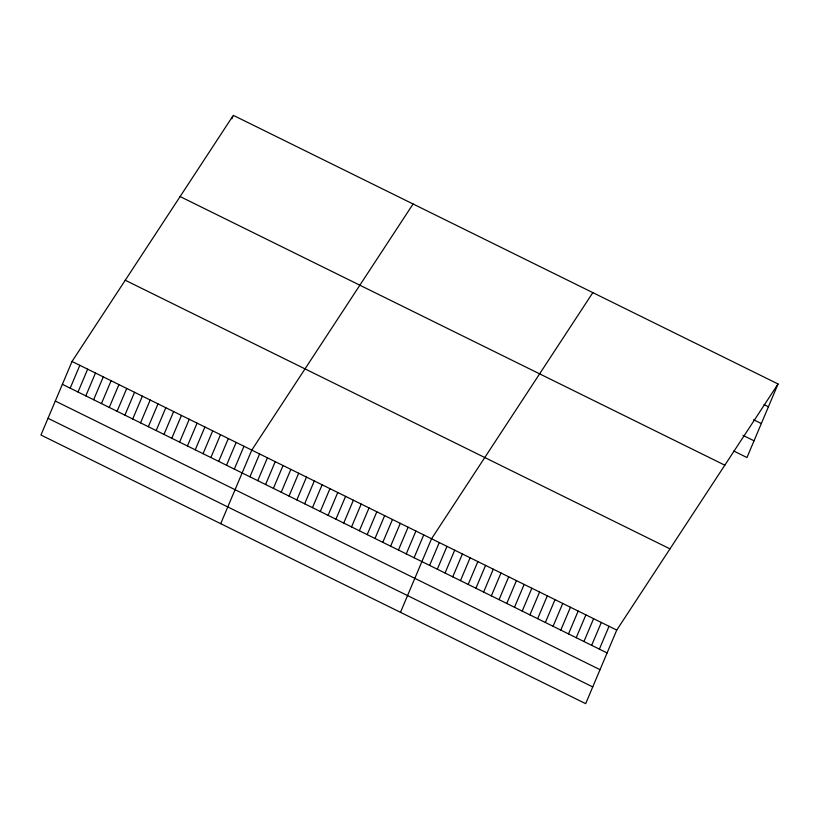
<?xml version="1.0" encoding="UTF-8"?>
<svg xmlns="http://www.w3.org/2000/svg" width="819" height="819" viewBox="0 0 819 819"><rect width="100%" height="100%" fill="white"/><g stroke="black" fill="none" stroke-linecap="round" stroke-linejoin="round"><path stroke-width="1.23" d="M72.031 361.466L40.95 435.032L585.667 703.654L616.748 630.087L778.05 383.968L233.333 115.346L72.031 361.466L616.748 630.087M70.188 388.165L79.842 365.315M78.01 392.014L87.664 369.174M85.821 395.874L95.475 373.024M93.642 399.723L103.286 376.883M101.454 403.583L111.108 380.733M109.275 407.432L118.919 384.582M231.879 118.765L232.852 116.482M117.086 411.292L126.74 388.441M124.897 415.141L134.551 392.291M132.719 419L142.373 396.15M140.53 422.85L150.184 400M148.352 426.709L157.995 403.859M156.163 430.559L165.817 407.708M163.984 434.418L173.628 411.568M171.795 438.267L181.449 415.417M179.607 442.117L189.261 419.277M187.428 445.976L197.082 423.126M195.239 449.826L204.893 426.986M203.061 453.685L212.705 430.835M210.872 457.534L220.526 434.694M218.693 461.394L228.337 438.544M226.505 465.243L236.159 442.403M234.316 469.103L243.97 446.253M220.71 523.679L251.781 450.112L413.083 203.982M249.949 476.812L259.603 453.961M257.77 480.661L267.414 457.821M265.581 484.52L275.235 461.67M273.392 488.37L283.046 465.52M281.214 492.229L290.868 469.379M289.025 496.079L298.679 473.228M296.847 499.938L306.49 477.088M304.658 503.787L314.312 480.937M312.479 507.647L322.123 484.797M320.29 511.496L329.944 488.646M328.102 515.356L337.756 492.506M335.923 519.205L345.577 496.355M343.734 523.054L353.388 500.214M351.556 526.914L361.199 504.064M359.367 530.763L369.021 507.923M367.188 534.623L376.832 511.773M375 538.472L384.654 515.632M382.811 542.332L392.465 519.481M390.632 546.181L400.286 523.341M398.443 550.04L408.097 527.19M406.265 553.89L415.909 531.05M414.076 557.749L423.73 534.899M400.471 612.325L431.541 538.759L592.843 292.629M429.606 565.407L439.26 542.557M437.326 569.215L446.979 546.365M445.045 573.013L454.699 550.173M452.764 576.822L462.407 553.972M460.473 580.63L470.126 557.78M468.192 584.438L477.846 561.588M475.911 588.237L485.565 565.397M483.63 592.045L493.284 569.195M491.349 595.853L500.993 573.003M499.058 599.651L508.712 576.811M506.777 603.46L516.431 580.62M514.496 607.268L524.15 584.418M522.215 611.076L531.859 588.226M529.934 614.874L539.578 592.035M537.643 618.683L547.297 595.833M545.362 622.491L555.016 599.641M553.081 626.3L562.735 603.449M560.8 630.098L570.444 607.258M568.509 633.906L578.163 611.056M576.228 637.714L585.882 614.864M583.947 641.512L593.601 618.673M591.666 645.321L601.32 622.471M599.385 649.129L609.029 626.279M778.05 383.968L746.969 457.534L733.742 451.013M763.994 404.637L768.396 406.808M753.613 419.748L761.332 423.556M743.017 435.36L754.043 440.796M180.098 196.56L724.825 465.182M125.256 280.241L669.983 548.863M62.377 384.306L607.094 652.938M55.303 401.044L600.03 669.676M48.024 418.294L592.741 686.916"/></g></svg>
